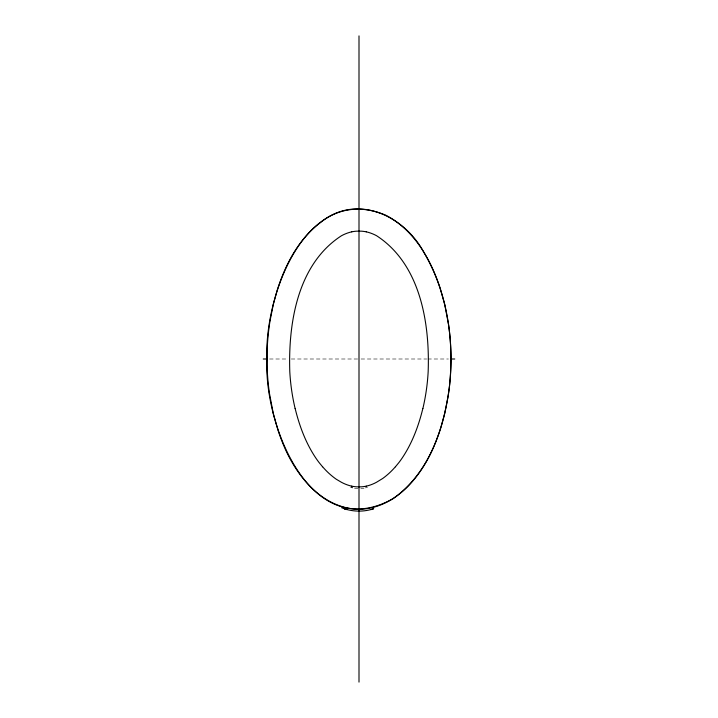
<?xml version="1.0" encoding="UTF-8"?>
<svg xmlns="http://www.w3.org/2000/svg" width="718" height="718" viewBox="0 0 718 718"><rect width="100%" height="100%" fill="white"/><g stroke="black" fill="none" stroke-linecap="round" stroke-linejoin="round"><path stroke-width="0.54" stroke-dasharray="3.59 2.69" d="M367.571 487.118L365.291 487.908M364.044 488.204L360.804 488.599M269.564 359L288.044 359M291.257 359L357.977 359M361.055 359L426.743 359M427.82 359L448.436 359M358.094 488.635L353.956 488.204M351.587 487.531L352.709 487.908L350.429 487.118L352.709 487.908"/><path stroke-width="1.08" d="M267.006 359C263.793 297.647 305.123 181.69 385.494 215.086C410.427 227.794 426.689 252.521 436.499 278.001A197.208 197.208 0 0 1 439.99 287.747L444.684 304.333L448.553 324.635A241.338 241.338 0 0 1 448.032 396.767L444.684 413.667L441.04 426.968A198.455 198.455 0 0 1 436.499 439.999C424.06 473.135 397.521 508.407 359 509.331C320.479 508.407 293.94 473.135 281.501 439.999A197.208 197.208 0 0 1 278.01 430.253L273.316 413.667L269.447 393.365A241.338 241.338 0 0 1 269.968 321.233L273.316 304.333L276.96 291.032A198.455 198.455 0 0 1 281.501 278.001C289.758 256.649 302.233 236.204 320.793 222.32C356.281 193.232 404.198 215.221 424.051 252.7C447.61 292.63 454.243 340.727 449.459 386.356C444.2 428.35 429.041 473.584 392.863 498.777C309.862 545.034 263.3 422.812 267.006 359L263.237 359M422.866 408.443C418.603 425.891 412.231 443.051 402.179 458.021A96.706 96.706 0 0 1 398.912 462.554L395.43 466.799M344.299 508.748C353.561 511.826 363.9 511.925 373.189 508.891M371.062 509.583L373.701 508.748M351.748 231.86L352.762 231.654A32.256 32.256 0 0 1 356.873 231.16L361.127 231.16A32.256 32.256 0 0 1 365.238 231.654L366.252 231.86M366.252 486.14L365.238 486.346A32.256 32.256 0 0 1 361.127 486.84L356.873 486.84A32.256 32.256 0 0 1 352.762 486.346L351.748 486.14M450.994 359L454.763 359M344.811 508.891L346.938 509.583L341.714 507.788M322.57 466.799L319.088 462.554A96.706 96.706 0 0 1 315.821 458.021C305.769 443.051 299.397 425.882 295.134 408.443M359 35.9L359 682.1M366.261 486.176A40.899 40.899 0 0 0 376.537 482.254L382.784 478.43A74.385 74.385 0 0 0 395.394 466.772M422.902 408.452A210.23 210.23 0 0 0 428.17 371.511C429.867 322.956 420.398 264.143 376.555 235.71A40.89 40.89 0 0 0 366.261 231.824M351.739 231.824A40.89 40.89 0 0 0 341.463 235.746C297.548 264.098 288.205 322.974 289.785 371.511A210.23 210.23 0 0 0 295.098 408.452M322.615 466.763A73.846 73.846 0 0 0 336.212 479.202L341.445 482.29A40.899 40.899 0 0 0 351.739 486.176"/></g></svg>
